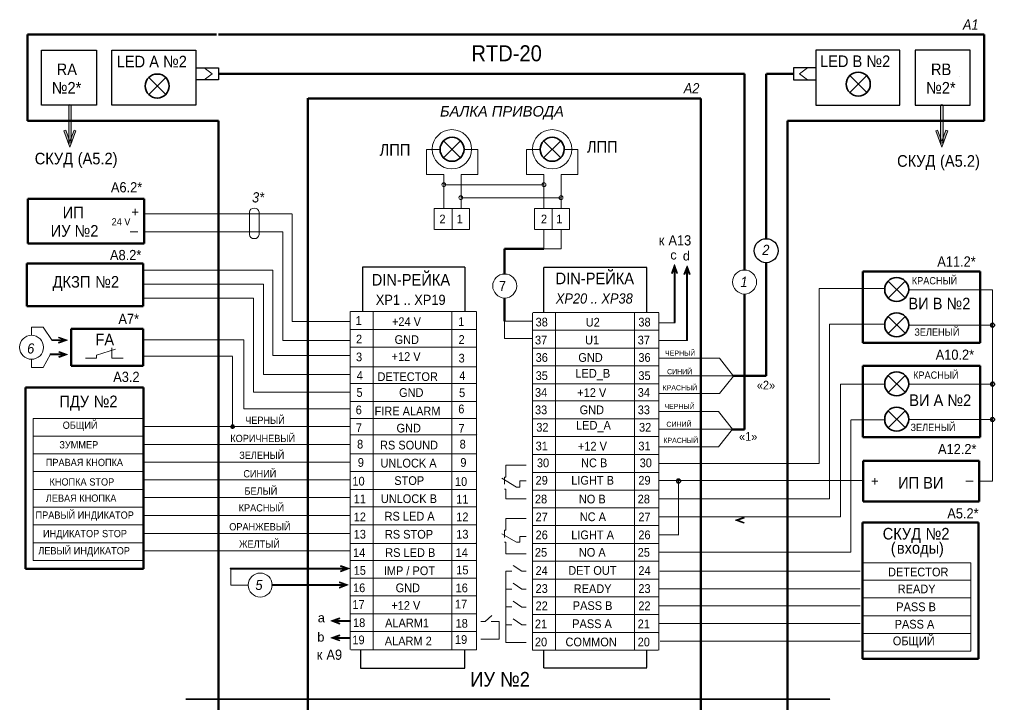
# Model space of a CAD drawing. Header units: millimetres. Extents: x -197802 to 287448, y -91833 to 122858.
# Drawn here: x -197404 to -150346, y -49873 to -16790 of the extents above; entities that cross this region are included whole.
import ezdxf

# ---------------------------------------------------------------- set-up
doc = ezdxf.new("R2010")
doc.units = ezdxf.units.MM
doc.linetypes.add('AI-Linetype-1', pattern=[1.693333, 0.846667, -0.846667])
doc.layers.add('Слой 1', color=7, linetype='Continuous')
doc.styles.get("Standard").update_dxf_attribs({"font": 'arial.ttf'})

# ---------------------------------------------------------------- blocks, each defined once
blk = doc.blocks.new('block 35')
at = {"layer": 'Слой 1'}
h = blk.add_hatch(color=7, dxfattribs=at)
h.dxf.hatch_style = 2
h.paths.add_polyline_path([(73.18, -110.52), (73.12, -110.68), (74.21, -111.08), (73.12, -111.47), (73.18, -111.64), (74.72, -111.08)])
at = {"layer": 'Слой 1', "lineweight": 0}
blk.add_lwpolyline([(73.18, -110.52), (73.12, -110.68), (74.21, -111.08), (73.12, -111.47), (73.18, -111.64), (74.72, -111.08), (73.18, -110.52)], dxfattribs=at)
blk = doc.blocks.new('block 37')
at = {"layer": 'Слой 1'}
h = blk.add_hatch(color=7, dxfattribs=at)
h.dxf.hatch_style = 2
h.paths.add_polyline_path([(73.13, -117.11), (73.19, -117.28), (72.11, -117.67), (73.19, -118.07), (73.13, -118.23), (71.59, -117.67)])
at = {"layer": 'Слой 1', "lineweight": 0}
blk.add_lwpolyline([(73.13, -117.11), (73.19, -117.28), (72.11, -117.67), (73.19, -118.07), (73.13, -118.23), (71.59, -117.67), (73.13, -117.11)], dxfattribs=at)
blk = doc.blocks.new('block 39')
at = {"layer": 'Слой 1'}
h = blk.add_hatch(color=7, dxfattribs=at)
h.dxf.hatch_style = 2
h.paths.add_polyline_path([(21.79, -65.67), (21.73, -65.83), (22.82, -66.23), (21.73, -66.62), (21.79, -66.79), (23.34, -66.23)])
at = {"layer": 'Слой 1', "lineweight": 0}
blk.add_lwpolyline([(21.79, -65.67), (21.73, -65.83), (22.82, -66.23), (21.73, -66.62), (21.79, -66.79), (23.34, -66.23), (21.79, -65.67)], dxfattribs=at)
blk = doc.blocks.new('block 41')
at = {"layer": 'Слой 1'}
h = blk.add_hatch(color=7, dxfattribs=at)
h.dxf.hatch_style = 2
h.paths.add_polyline_path([(21.8, -68.28), (21.74, -68.44), (22.83, -68.84), (21.74, -69.23), (21.8, -69.4), (23.35, -68.84)])
at = {"layer": 'Слой 1', "lineweight": 0}
blk.add_lwpolyline([(21.8, -68.28), (21.74, -68.44), (22.83, -68.84), (21.74, -69.23), (21.8, -69.4), (23.35, -68.84), (21.8, -68.28)], dxfattribs=at)
blk = doc.blocks.new('block 43')
at = {"layer": 'Слой 1'}
h = blk.add_hatch(color=7, dxfattribs=at)
h.dxf.hatch_style = 2
h.paths.add_polyline_path([(73.13, -120.21), (73.19, -120.38), (72.11, -120.78), (73.19, -121.17), (73.13, -121.34), (71.59, -120.78)])
at = {"layer": 'Слой 1', "lineweight": 0}
blk.add_lwpolyline([(73.13, -120.21), (73.19, -120.38), (72.11, -120.78), (73.19, -121.17), (73.13, -121.34), (71.59, -120.78), (73.13, -120.21)], dxfattribs=at)
blk = doc.blocks.new('block 45')
at = {"layer": 'Слой 1'}
h = blk.add_hatch(color=7, dxfattribs=at)
h.dxf.hatch_style = 2
h.paths.add_polyline_path([(73.42, -107.52), (73.36, -107.69), (74.45, -108.08), (73.36, -108.48), (73.42, -108.64), (74.96, -108.08)])
at = {"layer": 'Слой 1', "lineweight": 0}
blk.add_lwpolyline([(73.42, -107.52), (73.36, -107.69), (74.45, -108.08), (73.36, -108.48), (73.42, -108.64), (74.96, -108.08), (73.42, -107.52)], dxfattribs=at)
blk = doc.blocks.new('block 47')
at = {"layer": 'Слой 1', "color": 7, "char_height": 1.8658, "attachment_point": 7}
for s, insert in [('\\fArial|b0|i1|c0|p34;\\W0.900001;3*', (57.14, -41.02)), ('\\fArial|b0|i1|c0|p34;\\W0.900001;2', (150.56, -50.62)), ('\\fArial|b0|i1|c0|p34;\\W0.900001;1', (146.56, -56.49)), ('\\fArial|b0|i1|c0|p34;\\W0.900001;6', (15.96, -68.7)), ('\\fArial|b0|i1|c0|p34;\\W0.900001;5', (57.76, -112.03))]:
    blk.add_mtext(s, dxfattribs=dict(at, insert=insert))
blk = doc.blocks.new('block 50')
at = {"layer": 'Слой 1'}
h = blk.add_hatch(color=7, dxfattribs=at)
h.dxf.hatch_style = 2
h.paths.add_polyline_path([(182.32, -27.85), (182.65, -27.74), (183.42, -29.85), (184.19, -27.74), (184.51, -27.85), (183.42, -30.86)])
at = {"layer": 'Слой 1', "lineweight": 0}
blk.add_lwpolyline([(182.32, -27.85), (182.65, -27.74), (183.42, -29.85), (184.19, -27.74), (184.51, -27.85), (183.42, -30.86), (182.32, -27.85)], dxfattribs=at)
blk = doc.blocks.new('block 53')
at = {"layer": 'Слой 1', "color": 7, "lineweight": 18}
for points in [[(127.14, -61.2), (127.14, -123.03)], [(131.63, -61.2), (131.63, -123.03)]]:
    blk.add_lwpolyline(points, dxfattribs=at)
blk = doc.blocks.new('block 56')
at = {"layer": 'Слой 1', "color": 7, "lineweight": 18}
for points in [[(75.17, -61), (93.74, -61), (98.18, -61)], [(93.74, -122.93), (93.74, -61)], [(98.24, -122.93), (98.24, -61)]]:
    blk.add_lwpolyline(points, dxfattribs=at)
blk = doc.blocks.new('block 58')
at = {"layer": 'Слой 1'}
h = blk.add_hatch(color=7, dxfattribs=at)
h.dxf.hatch_style = 2
h.paths.add_polyline_path([(22.7, -27.85), (23.03, -27.74), (23.8, -29.85), (24.57, -27.74), (24.89, -27.85), (23.8, -30.86)])
at = {"layer": 'Слой 1', "lineweight": 0}
blk.add_lwpolyline([(22.7, -27.85), (23.03, -27.74), (23.8, -29.85), (24.57, -27.74), (24.89, -27.85), (23.8, -30.86), (22.7, -27.85)], dxfattribs=at)
blk = doc.blocks.new('block 60')
at = {"layer": 'Слой 1'}
h = blk.add_hatch(color=7, dxfattribs=at)
h.dxf.hatch_style = 2
h.paths.add_polyline_path([(135.06, -53.93), (134.9, -53.99), (134.5, -52.9), (134.11, -53.99), (133.94, -53.93), (134.5, -52.39)])
at = {"layer": 'Слой 1', "lineweight": 0}
blk.add_lwpolyline([(135.06, -53.93), (134.9, -53.99), (134.5, -52.9), (134.11, -53.99), (133.94, -53.93), (134.5, -52.39), (135.06, -53.93)], dxfattribs=at)
blk = doc.blocks.new('block 62')
at = {"layer": 'Слой 1'}
h = blk.add_hatch(color=7, dxfattribs=at)
h.dxf.hatch_style = 2
h.paths.add_polyline_path([(137.34, -54.13), (137.17, -54.19), (136.78, -53.1), (136.38, -54.19), (136.22, -54.13), (136.78, -52.59)])
at = {"layer": 'Слой 1', "lineweight": 0}
blk.add_lwpolyline([(137.34, -54.13), (137.17, -54.19), (136.78, -53.1), (136.38, -54.19), (136.22, -54.13), (136.78, -52.59), (137.34, -54.13)], dxfattribs=at)

msp = doc.modelspace()

# ---------------------------------------------------------------- hatches: boundary and pattern name
at = {"layer": 'Слой 1'}
h = msp.add_hatch(color=7, dxfattribs=at)
h.dxf.hatch_style = 2
edge = h.paths.add_edge_path()
edge.add_spline(control_points=[(-194969, -22757), (-195003, -22757), (-195030, -22730), (-195030, -22697), (-195030, -22697), (-195030, -20960), (-195030, -20960), (-195030, -20926), (-195003, -20899), (-194969, -20899), (-194936, -20899), (-194909, -20926), (-194909, -20960), (-194909, -20960), (-194909, -22697), (-194909, -22697), (-194909, -22730), (-194936, -22757), (-194969, -22757)], knot_values=[0, 0, 0, 0, 1, 1, 1, 2, 2, 2, 3, 3, 3, 4, 4, 4, 5, 5, 5, 6, 6, 6, 6], degree=3, periodic=0)
h = msp.add_hatch(color=7, dxfattribs=at)
h.dxf.hatch_style = 2
edge = h.paths.add_edge_path()
edge.add_spline(control_points=[(-152892, -22757), (-152926, -22757), (-152953, -22730), (-152953, -22697), (-152953, -22697), (-152953, -20960), (-152953, -20960), (-152953, -20926), (-152926, -20899), (-152892, -20899), (-152859, -20899), (-152832, -20926), (-152832, -20960), (-152832, -20960), (-152832, -22697), (-152832, -22697), (-152832, -22730), (-152859, -22757), (-152892, -22757)], knot_values=[0, 0, 0, 0, 1, 1, 1, 2, 2, 2, 3, 3, 3, 4, 4, 4, 5, 5, 5, 6, 6, 6, 6], degree=3, periodic=0)
h = msp.add_hatch(color=7, dxfattribs=at)
h.dxf.hatch_style = 2
edge = h.paths.add_edge_path()
edge.add_spline(control_points=[(-165780, -31426), (-165793, -31426), (-165804, -31416), (-165804, -31403), (-165804, -31403), (-165811, -28760), (-165811, -28760), (-165811, -28747), (-165801, -28737), (-165788, -28737), (-165788, -28737), (-165788, -28737), (-165788, -28737), (-165775, -28737), (-165764, -28747), (-165764, -28760), (-165764, -28760), (-165757, -31403), (-165757, -31403), (-165757, -31416), (-165767, -31426), (-165780, -31426), (-165780, -31426), (-165780, -31426), (-165780, -31426)], knot_values=[0, 0, 0, 0, 1, 1, 1, 2, 2, 2, 3, 3, 3, 4, 4, 4, 5, 5, 5, 6, 6, 6, 7, 7, 7, 8, 8, 8, 8], degree=3, periodic=0)
h = msp.add_hatch(color=7, dxfattribs=at)
h.dxf.hatch_style = 2
edge = h.paths.add_edge_path()
edge.add_spline(control_points=[(-165187, -32298), (-165199, -32298), (-165210, -32288), (-165210, -32275), (-165210, -32275), (-165210, -28813), (-165210, -28813), (-165210, -28800), (-165199, -28790), (-165187, -28790), (-165174, -28790), (-165163, -28800), (-165163, -28813), (-165163, -28813), (-165163, -32275), (-165163, -32275), (-165163, -32288), (-165174, -32298), (-165187, -32298)], knot_values=[0, 0, 0, 0, 1, 1, 1, 2, 2, 2, 3, 3, 3, 4, 4, 4, 5, 5, 5, 6, 6, 6, 6], degree=3, periodic=0)
h = msp.add_hatch(color=7, dxfattribs=at)
h.dxf.hatch_style = 2
h.paths.add_polyline_path([(-195222, -32300), (-195835, -32300), (-195835, -32254), (-195222, -32254)])
h = msp.add_hatch(color=7, dxfattribs=at)
h.dxf.hatch_style = 2
h.paths.add_polyline_path([(-195220, -32988), (-195925, -32988), (-195925, -32942), (-195220, -32942)])
h = msp.add_hatch(color=7, dxfattribs=at)
h.dxf.hatch_style = 2
h.paths.add_polyline_path([(-162451, -40824), (-162435, -40868), (-162722, -40972), (-162435, -41076), (-162451, -41120), (-162857, -40972)])
h = msp.add_hatch(color=7, dxfattribs=at)
h.dxf.hatch_style = 2
edge = h.paths.add_edge_path()
edge.add_spline(control_points=[(-181613, -43333), (-181613, -43333), (-187210, -43333), (-187210, -43333), (-187223, -43333), (-187234, -43323), (-187234, -43310), (-187234, -43297), (-187223, -43287), (-187210, -43287), (-187210, -43287), (-181613, -43287), (-181613, -43287), (-181600, -43287), (-181590, -43297), (-181590, -43310), (-181590, -43323), (-181600, -43333), (-181613, -43333)], knot_values=[0, 0, 0, 0, 1, 1, 1, 2, 2, 2, 3, 3, 3, 4, 4, 4, 5, 5, 5, 6, 6, 6, 6], degree=3, periodic=0)
h = msp.add_hatch(color=7, dxfattribs=at)
h.dxf.hatch_style = 2
edge = h.paths.add_edge_path()
edge.add_spline(control_points=[(-181677, -44123), (-181677, -44123), (-185209, -44123), (-185209, -44123), (-185222, -44123), (-185232, -44112), (-185232, -44100), (-185232, -44087), (-185222, -44076), (-185209, -44076), (-185209, -44076), (-181677, -44076), (-181677, -44076), (-181664, -44076), (-181653, -44087), (-181653, -44100), (-181653, -44112), (-181664, -44123), (-181677, -44123)], knot_values=[0, 0, 0, 0, 1, 1, 1, 2, 2, 2, 3, 3, 3, 4, 4, 4, 5, 5, 5, 6, 6, 6, 6], degree=3, periodic=0)
h = msp.add_hatch(color=7, dxfattribs=at)
h.dxf.hatch_style = 2
edge = h.paths.add_edge_path()
edge.add_spline(control_points=[(-181452, -45861), (-181452, -45861), (-182239, -45861), (-182239, -45861), (-182252, -45861), (-182263, -45850), (-182263, -45837), (-182263, -45825), (-182252, -45814), (-182239, -45814), (-182239, -45814), (-181452, -45814), (-181452, -45814), (-181439, -45814), (-181429, -45825), (-181429, -45837), (-181429, -45850), (-181439, -45861), (-181452, -45861)], knot_values=[0, 0, 0, 0, 1, 1, 1, 2, 2, 2, 3, 3, 3, 4, 4, 4, 5, 5, 5, 6, 6, 6, 6], degree=3, periodic=0)
h = msp.add_hatch(color=7, dxfattribs=at)
h.dxf.hatch_style = 2
edge = h.paths.add_edge_path()
edge.add_spline(control_points=[(-181480, -46679), (-181480, -46679), (-182239, -46679), (-182239, -46679), (-182252, -46679), (-182263, -46669), (-182263, -46656), (-182263, -46643), (-182252, -46633), (-182239, -46633), (-182239, -46633), (-181480, -46633), (-181480, -46633), (-181467, -46633), (-181456, -46643), (-181456, -46656), (-181456, -46669), (-181467, -46679), (-181480, -46679)], knot_values=[0, 0, 0, 0, 1, 1, 1, 2, 2, 2, 3, 3, 3, 4, 4, 4, 5, 5, 5, 6, 6, 6, 6], degree=3, periodic=0)

# ---------------------------------------------------------------- linework, layer by layer
at = {"layer": 'Слой 1', "color": 7, "lineweight": 70}
for p, q in [((-197022, -21690), (-197022, -17516)), ((-197022, -17516), (-187900, -17516)), ((-187807, -17516), (-158397, -17516)), ((-187807, -17516), (-187807, -17516)), ((-150839, -17516), (-158380, -17516)), ((-150839, -21690), (-150839, -17516)), ((-187807, -21690), (-197022, -21690)), ((-187807, -21690), (-187807, -21690)), ((-187803, -77878), (-187803, -21690)), ((-160337, -21690), (-160337, -77878)), ((-160333, -21690), (-150839, -21690)), ((-150839, -21690), (-150839, -21690)), ((-150839, -21690), (-150839, -21690)), ((-196999, -25458), (-191387, -25458)), ((-196999, -25458), (-196999, -27614)), ((-191387, -25458), (-191387, -27614)), ((-196999, -27614), (-191387, -27614)), ((-197044, -28573), (-191432, -28573)), ((-197044, -28573), (-197044, -30637)), ((-191432, -28573), (-191432, -30637)), ((-156695, -28963), (-156695, -32404)), ((-151033, -28963), (-156695, -28963)), ((-151033, -32404), (-151033, -28963)), ((-197044, -30637), (-191432, -30637)), ((-194916, -31737), (-191443, -31737)), ((-194916, -31737), (-194916, -33522)), ((-191443, -31737), (-191443, -33522)), ((-156695, -32404), (-151033, -32404)), ((-194916, -33522), (-191443, -33522)), ((-156695, -33520), (-156695, -36960)), ((-151033, -33520), (-156695, -33520)), ((-151033, -36960), (-151033, -33520)), ((-197120, -34560), (-191416, -34560)), ((-197120, -34560), (-197120, -43319)), ((-191416, -34560), (-191416, -43319)), ((-156695, -36960), (-151033, -36960)), ((-151092, -38110), (-156678, -38110)), ((-156678, -38110), (-156678, -40075)), ((-151092, -40075), (-151092, -38110)), ((-156678, -40075), (-151092, -40075)), ((-156717, -47671), (-156717, -41088)), ((-151112, -41088), (-156717, -41088)), ((-151112, -47671), (-151112, -41088)), ((-197120, -43319), (-191416, -43319)), ((-151112, -47671), (-156717, -47671))]:
    msp.add_line(p, q, dxfattribs=at)
at = {"layer": 'Слой 1', "color": 7, "lineweight": 25}
for p, q in [((-196348, -20935), (-196348, -18274)), ((-196348, -18274), (-193687, -18274)), ((-193687, -18274), (-193687, -20935)), ((-192943, -20935), (-192943, -18274)), ((-192943, -18274), (-188887, -18274)), ((-188887, -18274), (-188887, -20935)), ((-158974, -18274), (-158974, -20935)), ((-154918, -18274), (-158974, -18274)), ((-154918, -20935), (-154918, -18274)), ((-154174, -18274), (-154174, -20935)), ((-151513, -18274), (-154174, -18274)), ((-151513, -20935), (-151513, -18274)), ((-188887, -19118), (-187807, -19118)), ((-187807, -19118), (-187807, -19705)), ((-160054, -19118), (-160054, -19705)), ((-158974, -19118), (-160054, -19118)), ((-187807, -19705), (-188887, -19705)), ((-160054, -19705), (-158974, -19705)), ((-193687, -20935), (-196348, -20935)), ((-188887, -20935), (-192943, -20935)), ((-158974, -20935), (-154918, -20935)), ((-154174, -20935), (-151513, -20935)), ((-187758, -21702), (-187758, -21702)), ((-160333, -21690), (-160333, -21690)), ((-175904, -28751), (-180854, -28751)), ((-180854, -28751), (-180854, -30898)), ((-175904, -28756), (-175904, -30898)), ((-172092, -30947), (-172092, -28764)), ((-167133, -28764), (-172092, -28764)), ((-167133, -30947), (-167133, -28764)), ((-197120, -34560), (-197120, -34560)), ((-191416, -34560), (-191416, -34560)), ((-156717, -41494), (-156717, -41494)), ((-151112, -41494), (-151112, -41494)), ((-191416, -43033), (-191416, -43033)), ((-180947, -47229), (-180947, -48110)), ((-175904, -48110), (-175904, -47229)), ((-172092, -48104), (-172092, -47258)), ((-167133, -48088), (-167133, -47248)), ((-156717, -47671), (-156717, -47671)), ((-151112, -47671), (-151112, -47671)), ((-180947, -48110), (-175904, -48110)), ((-172092, -48099), (-167133, -48099))]:
    msp.add_line(p, q, dxfattribs=at)
at = {"layer": 'Слой 1', "color": 7, "lineweight": 20}
for p, q in [((-188111, -19419), (-188491, -19118)), ((-159371, -19118), (-159750, -19419)), ((-188491, -19705), (-188111, -19419)), ((-159750, -19419), (-159371, -19705)), ((-175353, -32580), (-175353, -32580)), ((-175346, -36849), (-175346, -36849)), ((-175300, -36849), (-175300, -36849)), ((-175346, -37727), (-175346, -37727)), ((-175346, -39450), (-175346, -39450)), ((-175346, -40298), (-175346, -40298)), ((-166543, -42209), (-166543, -42209)), ((-166543, -43071), (-166543, -43071)), ((-166543, -44781), (-166543, -44781)), ((-166543, -44781), (-166543, -44781)), ((-166543, -45643), (-166543, -45643)), ((-166576, -46450), (-166576, -46450)), ((-166543, -46505), (-166543, -46505))]:
    msp.add_line(p, q, dxfattribs=at)
at = {"layer": 'Слой 1', "color": 7, "lineweight": 35}
for p, q in [((-191180, -19568), (-190332, -20429)), ((-190332, -19568), (-191180, -20429)), ((-156495, -19475), (-157343, -20336)), ((-157343, -19475), (-156495, -20336)), ((-176963, -22635), (-176102, -23482)), ((-176963, -23482), (-176102, -22635)), ((-172128, -22635), (-171266, -23482)), ((-172128, -23482), (-171266, -22635)), ((-155477, -29422), (-154660, -30236)), ((-155465, -30227), (-154660, -29422)), ((-155477, -31131), (-154660, -31945)), ((-155465, -31937), (-154660, -31131)), ((-155477, -33978), (-154660, -34793)), ((-155465, -34784), (-154660, -33978)), ((-155477, -35688), (-154660, -36502)), ((-155465, -36494), (-154660, -35688))]:
    msp.add_line(p, q, dxfattribs=at)
at = {"layer": 'Слой 1', "color": 7, "lineweight": 50}
for p, q in [((-162409, -19419), (-187758, -19419)), ((-162409, -28891), (-162409, -19419)), ((-161368, -27378), (-161368, -19421)), ((-161348, -19419), (-160054, -19419)), ((-172090, -27869), (-173998, -27869)), ((-173998, -29083), (-173998, -27869)), ((-161368, -28537), (-161368, -34006)), ((-162416, -30050), (-162416, -36585)), ((-173998, -30242), (-173998, -31363)), ((-161368, -34006), (-162936, -34006)), ((-162998, -36585), (-162409, -36585))]:
    msp.add_line(p, q, dxfattribs=at)
at = {"layer": 'Слой 1', "color": 7, "lineweight": 53}
for p, q in [((-152040, -19559), (-152040, -19559)), ((-183494, -79137), (-183494, -20584)), ((-164523, -20612), (-183468, -20612)), ((-164521, -79137), (-164523, -20608))]:
    msp.add_line(p, q, dxfattribs=at)
at = {"layer": 'Слой 1', "color": 7, "lineweight": 18}
for p, q in [((-177764, -24284), (-177764, -23073)), ((-177764, -23073), (-177105, -23073)), ((-175946, -23073), (-175287, -23073)), ((-175287, -24281), (-175287, -23073)), ((-172928, -24284), (-172928, -23073)), ((-172928, -23073), (-172269, -23073)), ((-171110, -23073), (-170451, -23073)), ((-170451, -24281), (-170451, -23073)), ((-177764, -24283), (-176925, -24283)), ((-176925, -25926), (-176925, -24284)), ((-176088, -24283), (-175287, -24283)), ((-176088, -25926), (-176088, -24284)), ((-172928, -24283), (-172090, -24283)), ((-172090, -25926), (-172090, -24284)), ((-171253, -24283), (-170451, -24283)), ((-171253, -25926), (-171253, -24284)), ((-172092, -24769), (-176925, -24769)), ((-171253, -25398), (-176102, -25398)), ((-184248, -26172), (-191363, -26172)), ((-184248, -26192), (-184248, -31373)), ((-175687, -25924), (-177383, -25924)), ((-177383, -26940), (-177383, -25926)), ((-176525, -26940), (-176525, -25926)), ((-175687, -26940), (-175687, -25926)), ((-170851, -25924), (-172547, -25924)), ((-172547, -26940), (-172547, -25926)), ((-171690, -26940), (-171690, -25926)), ((-170851, -26940), (-170851, -25926)), ((-192060, -27039), (-191698, -27039)), ((-184702, -27039), (-191363, -27041)), ((-184702, -27039), (-184702, -32287)), ((-175687, -26940), (-177367, -26940)), ((-170851, -26940), (-172532, -26940)), ((-172090, -27869), (-172090, -26955)), ((-171253, -27869), (-171253, -26940)), ((-172090, -27869), (-171253, -27869)), ((-185178, -28899), (-191390, -28899)), ((-185178, -28899), (-185178, -33016)), ((-185632, -29578), (-191390, -29578)), ((-185632, -29578), (-185632, -33930)), ((-155645, -29786), (-158814, -29786)), ((-158814, -38230), (-158814, -29786)), ((-150437, -29842), (-154486, -29842)), ((-150437, -29842), (-150437, -39093)), ((-186108, -30245), (-191390, -30245)), ((-186108, -30245), (-186108, -34792)), ((-181452, -30899), (-181452, -47224)), ((-180336, -47224), (-180336, -30899)), ((-172649, -47251), (-172649, -30951)), ((-166546, -30947), (-172612, -30947)), ((-171533, -30951), (-171533, -47251)), ((-181458, -31373), (-184248, -31373)), ((-173998, -31363), (-172649, -31363)), ((-173998, -32194), (-173998, -31363)), ((-166532, -31439), (-165756, -31439)), ((-155645, -31506), (-158313, -31506)), ((-158313, -39939), (-158313, -31509)), ((-196832, -31645), (-196267, -31645)), ((-196824, -31650), (-196824, -32041)), ((-196263, -31645), (-195823, -32288)), ((-181426, -31760), (-175360, -31760)), ((-166546, -31795), (-172612, -31795)), ((-150437, -31552), (-154486, -31552)), ((-186569, -32261), (-191418, -32261)), ((-186569, -32266), (-186569, -35587)), ((-181458, -32287), (-184702, -32287)), ((-173998, -32194), (-172649, -32194)), ((-165168, -32287), (-166532, -32287)), ((-175360, -32622), (-181426, -32622)), ((-172612, -32657), (-166546, -32657)), ((-196821, -33598), (-196821, -33208)), ((-196259, -33604), (-195913, -32960)), ((-187116, -33049), (-191418, -33049)), ((-187116, -33059), (-187116, -36500)), ((-181458, -33016), (-185178, -33016)), ((-166532, -33151), (-163612, -33151)), ((-163612, -33147), (-162936, -34009)), ((-196829, -33604), (-196264, -33604)), ((-181458, -33560), (-175347, -33560)), ((-172612, -33518), (-166546, -33518)), ((-181458, -33930), (-185632, -33930)), ((-162998, -34002), (-166532, -34002)), ((-163612, -34857), (-162936, -34009)), ((-181458, -34792), (-186108, -34792)), ((-181427, -34369), (-175356, -34369)), ((-166546, -34380), (-172612, -34380)), ((-155637, -34410), (-157783, -34410)), ((-157783, -40808), (-157783, -34410)), ((-150437, -34399), (-154486, -34399)), ((-181427, -35234), (-175356, -35234)), ((-166546, -35212), (-172612, -35212)), ((-163612, -34860), (-166532, -34860)), ((-181452, -35587), (-186569, -35587)), ((-163674, -35723), (-166532, -35723)), ((-163674, -35720), (-162998, -36582)), ((-196745, -36055), (-191412, -36055)), ((-196745, -36055), (-196745, -42922)), ((-175386, -36062), (-181421, -36062)), ((-172612, -36074), (-166546, -36074)), ((-155637, -36130), (-157282, -36130)), ((-157282, -42517), (-157282, -36133)), ((-150437, -36108), (-154486, -36108)), ((-191416, -36449), (-181452, -36449)), ((-162998, -36580), (-166532, -36580)), ((-163674, -37430), (-162998, -36582)), ((-196745, -36917), (-191412, -36917)), ((-175386, -36856), (-181452, -36856)), ((-172612, -36936), (-166546, -36936)), ((-191416, -37310), (-181452, -37310)), ((-163674, -37433), (-166532, -37433)), ((-196745, -37765), (-191412, -37765)), ((-175386, -37760), (-181452, -37760)), ((-166546, -37799), (-172612, -37799)), ((-191416, -38172), (-181452, -38172)), ((-166532, -38230), (-158814, -38230)), ((-196745, -38627), (-191412, -38627)), ((-191416, -39020), (-181452, -39020)), ((-175386, -38622), (-181452, -38622)), ((-172612, -38661), (-166546, -38661)), ((-196745, -39488), (-191412, -39488)), ((-181452, -39484), (-175386, -39484)), ((-166546, -39522), (-172612, -39522)), ((-166532, -39059), (-156664, -39059)), ((-165590, -41697), (-165590, -39077)), ((-151734, -39093), (-151372, -39093)), ((-150437, -39093), (-151092, -39093)), ((-191416, -39882), (-181452, -39882)), ((-158313, -39939), (-166532, -39939)), ((-196745, -40350), (-191412, -40350)), ((-181452, -40332), (-175386, -40331)), ((-172612, -40370), (-166546, -40370)), ((-191416, -40744), (-181452, -40744)), ((-166524, -40808), (-157783, -40808)), ((-196745, -41198), (-191412, -41198)), ((-181452, -41194), (-175386, -41194)), ((-166546, -41232), (-172612, -41232)), ((-191416, -41606), (-181452, -41606)), ((-165592, -41681), (-166532, -41681)), ((-196745, -42060), (-191412, -42060)), ((-181452, -42055), (-181452, -42055)), ((-175349, -42104), (-181415, -42104)), ((-175386, -42055), (-175386, -42055)), ((-172612, -42094), (-166546, -42094)), ((-191416, -42454), (-181452, -42454)), ((-157282, -42517), (-166524, -42517)), ((-196745, -42922), (-196745, -42922)), ((-191412, -42922), (-196745, -42922)), ((-175386, -42917), (-181452, -42917)), ((-172649, -42956), (-166583, -42956)), ((-156720, -43034), (-151488, -43034)), ((-151488, -47292), (-151488, -43034)), ((-187208, -44105), (-187208, -43322)), ((-166496, -43427), (-156823, -43427)), ((-187208, -44105), (-186367, -44105)), ((-175386, -43765), (-181452, -43765)), ((-172649, -43818), (-166583, -43818)), ((-151488, -43865), (-156721, -43865)), ((-175386, -44627), (-181452, -44627)), ((-166583, -44665), (-172649, -44665)), ((-166507, -44289), (-156823, -44289)), ((-166532, -45104), (-156823, -45104)), ((-151488, -44727), (-156721, -44727)), ((-175386, -45489), (-181452, -45489)), ((-166583, -45527), (-172649, -45527)), ((-151488, -45589), (-156721, -45589)), ((-166557, -45960), (-156823, -45960)), ((-175386, -46351), (-181452, -46351)), ((-166583, -46389), (-172649, -46389)), ((-151488, -46451), (-156721, -46451)), ((-166488, -46808), (-156823, -46808)), ((-175349, -47229), (-181415, -47229)), ((-172649, -47251), (-166583, -47251)), ((-151488, -47299), (-156721, -47299))]:
    msp.add_line(p, q, dxfattribs=at)
at = {"layer": 'Слой 1', "color": 7, "lineweight": 9}
for p, q in [((-186304, -26101), (-186304, -27174)), ((-185839, -26101), (-185839, -27174)), ((-192772, -32705), (-193685, -32994)), ((-192952, -32849), (-192952, -32645)), ((-192952, -32849), (-192952, -33139)), ((-194225, -33139), (-193685, -33139)), ((-193685, -32994), (-193685, -33139)), ((-192401, -33139), (-192952, -33139)), ((-173928, -38886), (-173928, -38321)), ((-173928, -38321), (-172948, -38321)), ((-174130, -38949), (-173418, -39373)), ((-173928, -38886), (-174003, -38886)), ((-174003, -39225), (-174003, -38886)), ((-173928, -38886), (-174003, -38886)), ((-173928, -39466), (-174003, -39466)), ((-173928, -39466), (-174003, -39466)), ((-173928, -39466), (-173928, -39938)), ((-173248, -39373), (-173418, -39373)), ((-173248, -39373), (-173418, -39373)), ((-173248, -39373), (-173248, -39076)), ((-173248, -39076), (-172948, -39076)), ((-173928, -39938), (-172948, -39938)), ((-173928, -41458), (-173928, -40893)), ((-173928, -40893), (-172948, -40893)), ((-174130, -41627), (-173418, -42037)), ((-173928, -41458), (-174003, -41458)), ((-174003, -41458), (-174003, -41811)), ((-174003, -41458), (-173928, -41458)), ((-173248, -42037), (-173248, -41755)), ((-173248, -41755), (-172948, -41755)), ((-173928, -42037), (-174003, -42037)), ((-174003, -42037), (-173928, -42037)), ((-173928, -42037), (-173928, -42602)), ((-173248, -42037), (-173418, -42037)), ((-173418, -42037), (-173248, -42037)), ((-173928, -42602), (-172948, -42602)), ((-173579, -43157), (-173155, -43440)), ((-173928, -43436), (-173928, -44298)), ((-173721, -43436), (-173928, -43436)), ((-173636, -43436), (-173928, -43436)), ((-173155, -43440), (-172948, -43440)), ((-172948, -43440), (-173135, -43440)), ((-173579, -44019), (-173155, -44302)), ((-173928, -44298), (-173928, -45160)), ((-173721, -44298), (-173928, -44298)), ((-173636, -44298), (-173928, -44298)), ((-173155, -44302), (-172948, -44302)), ((-172948, -44302), (-173135, -44302)), ((-173928, -45160), (-173928, -46022)), ((-173721, -45160), (-173928, -45160)), ((-173636, -45160), (-173928, -45160)), ((-173579, -44881), (-173155, -45164)), ((-173155, -45164), (-172948, -45164)), ((-172948, -45164), (-173135, -45164)), ((-174599, -45573), (-174929, -45856)), ((-174949, -45856), (-175137, -45856)), ((-175137, -45856), (-174929, -45856)), ((-174643, -45856), (-174250, -45856)), ((-174542, -45856), (-174250, -45856)), ((-174250, -45856), (-174250, -46718)), ((-173928, -46022), (-173928, -46870)), ((-173721, -46022), (-173928, -46022)), ((-173636, -46022), (-173928, -46022)), ((-173579, -45729), (-173155, -46026)), ((-173155, -46026), (-172948, -46026)), ((-172948, -46026), (-173135, -46026)), ((-174250, -46718), (-175137, -46718)), ((-173928, -46870), (-172948, -46870))]:
    msp.add_line(p, q, dxfattribs=at)
at = {"layer": 'Слой 1', "color": 7, "linetype": 'AI-Linetype-1', "lineweight": 35}
msp.add_line((-189370, -49614), (-158279, -49614), dxfattribs=at)
at = {"layer": 'Слой 1', "lineweight": 0}
for points in [[(-195222, -32300), (-195835, -32300), (-195835, -32254), (-195222, -32254), (-195222, -32300)], [(-195220, -32988), (-195925, -32988), (-195925, -32942), (-195220, -32942), (-195220, -32988)], [(-162451, -40824), (-162435, -40868), (-162722, -40972), (-162435, -41076), (-162451, -41120), (-162857, -40972), (-162451, -40824)]]:
    msp.add_lwpolyline(points, dxfattribs=at)
at = {"layer": 'Слой 1', "color": 7, "lineweight": 35}
for points, knots in [([(-190756, -19426), (-191067, -19426), (-191336, -19681), (-191336, -20006), (-191336, -20316), (-191067, -20585), (-190756, -20585)], [1, 1, 1, 1, 2, 2, 2, 3, 3, 3, 3]), ([(-190742, -20585), (-190431, -20571), (-190177, -20316), (-190177, -20006), (-190177, -19681), (-190431, -19426), (-190742, -19426)], [0, 0, 0, 0, 1, 1, 1, 2, 2, 2, 2]), ([(-156933, -20492), (-157244, -20478), (-157499, -20223), (-157499, -19913), (-157499, -19588), (-157244, -19333), (-156933, -19333)], [0, 0, 0, 0, 1, 1, 1, 2, 2, 2, 2]), ([(-156919, -19333), (-156608, -19333), (-156340, -19588), (-156340, -19913), (-156340, -20223), (-156608, -20492), (-156919, -20492)], [1, 1, 1, 1, 2, 2, 2, 3, 3, 3, 3]), ([(-177105, -23059), (-177105, -22748), (-176850, -22479), (-176525, -22479), (-176215, -22479), (-175946, -22748), (-175946, -23059)], [1, 1, 1, 1, 2, 2, 2, 3, 3, 3, 3]), ([(-172269, -23059), (-172269, -22748), (-172015, -22479), (-171690, -22479), (-171379, -22479), (-171110, -22748), (-171110, -23059)], [1, 1, 1, 1, 2, 2, 2, 3, 3, 3, 3]), ([(-175946, -23073), (-175960, -23384), (-176215, -23638), (-176525, -23638), (-176850, -23638), (-177105, -23384), (-177105, -23073)], [0, 0, 0, 0, 1, 1, 1, 2, 2, 2, 2]), ([(-171110, -23073), (-171125, -23384), (-171379, -23638), (-171690, -23638), (-172015, -23638), (-172269, -23384), (-172269, -23073)], [0, 0, 0, 0, 1, 1, 1, 2, 2, 2, 2]), ([(-155645, -29828), (-155645, -29517), (-155391, -29249), (-155066, -29249), (-154755, -29249), (-154486, -29517), (-154486, -29828)], [1, 1, 1, 1, 2, 2, 2, 3, 3, 3, 3]), ([(-154486, -29842), (-154501, -30153), (-154755, -30407), (-155066, -30407), (-155391, -30407), (-155645, -30153), (-155645, -29842)], [0, 0, 0, 0, 1, 1, 1, 2, 2, 2, 2]), ([(-155645, -31537), (-155645, -31227), (-155391, -30958), (-155066, -30958), (-154755, -30958), (-154486, -31227), (-154486, -31537)], [1, 1, 1, 1, 2, 2, 2, 3, 3, 3, 3]), ([(-150346, -31552), (-150346, -31500), (-150387, -31458), (-150437, -31458), (-150488, -31458), (-150528, -31500), (-150528, -31552), (-150528, -31603), (-150488, -31645), (-150437, -31645), (-150387, -31645), (-150346, -31603), (-150346, -31552)], [0, 0, 0, 0, 1, 1, 1, 2, 2, 2, 3, 3, 3, 4, 4, 4, 4]), ([(-154486, -31552), (-154501, -31862), (-154755, -32117), (-155066, -32117), (-155391, -32117), (-155645, -31862), (-155645, -31552)], [0, 0, 0, 0, 1, 1, 1, 2, 2, 2, 2]), ([(-155645, -34385), (-155645, -34074), (-155391, -33805), (-155066, -33805), (-154755, -33805), (-154486, -34074), (-154486, -34385)], [1, 1, 1, 1, 2, 2, 2, 3, 3, 3, 3]), ([(-150346, -34399), (-150346, -34348), (-150387, -34306), (-150437, -34306), (-150488, -34306), (-150528, -34348), (-150528, -34399), (-150528, -34451), (-150488, -34492), (-150437, -34492), (-150387, -34492), (-150346, -34451), (-150346, -34399)], [0, 0, 0, 0, 1, 1, 1, 2, 2, 2, 3, 3, 3, 4, 4, 4, 4]), ([(-154486, -34399), (-154501, -34710), (-154755, -34964), (-155066, -34964), (-155391, -34964), (-155645, -34710), (-155645, -34399)], [0, 0, 0, 0, 1, 1, 1, 2, 2, 2, 2]), ([(-155645, -36094), (-155645, -35783), (-155391, -35515), (-155066, -35515), (-154755, -35515), (-154486, -35783), (-154486, -36094)], [1, 1, 1, 1, 2, 2, 2, 3, 3, 3, 3]), ([(-154486, -36108), (-154501, -36419), (-154755, -36674), (-155066, -36674), (-155391, -36674), (-155645, -36419), (-155645, -36108)], [0, 0, 0, 0, 1, 1, 1, 2, 2, 2, 2]), ([(-150346, -36108), (-150346, -36057), (-150387, -36015), (-150437, -36015), (-150488, -36015), (-150528, -36057), (-150528, -36108), (-150528, -36160), (-150488, -36201), (-150437, -36201), (-150387, -36201), (-150346, -36160), (-150346, -36108)], [0, 0, 0, 0, 1, 1, 1, 2, 2, 2, 3, 3, 3, 4, 4, 4, 4]), ([(-187123, -36374), (-187166, -36374), (-187194, -36416), (-187194, -36458), (-187194, -36501), (-187166, -36529), (-187123, -36529), (-187081, -36529), (-187038, -36501), (-187038, -36458), (-187038, -36416), (-187081, -36374), (-187123, -36374)], [0, 0, 0, 0, 1, 1, 1, 2, 2, 2, 3, 3, 3, 4, 4, 4, 4]), ([(-165499, -39077), (-165499, -39026), (-165540, -38984), (-165590, -38984), (-165640, -38984), (-165681, -39026), (-165681, -39077), (-165681, -39129), (-165640, -39170), (-165590, -39170), (-165540, -39170), (-165499, -39129), (-165499, -39077)], [0, 0, 0, 0, 1, 1, 1, 2, 2, 2, 3, 3, 3, 4, 4, 4, 4])]:
    msp.add_open_spline(points, degree=3, knots=knots, dxfattribs=at)
for points in [[(-190742, -19426), (-190742, -19426), (-190756, -19426), (-190756, -19426)], [(-156933, -19333), (-156933, -19333), (-156919, -19333), (-156919, -19333)], [(-190756, -20585), (-190756, -20585), (-190742, -20585), (-190742, -20585)], [(-156919, -20492), (-156919, -20492), (-156933, -20492), (-156933, -20492)], [(-177105, -23073), (-177105, -23073), (-177105, -23059), (-177105, -23059)], [(-175946, -23059), (-175946, -23059), (-175946, -23073), (-175946, -23073)], [(-172269, -23073), (-172269, -23073), (-172269, -23059), (-172269, -23059)], [(-171110, -23059), (-171110, -23059), (-171110, -23073), (-171110, -23073)], [(-155645, -29842), (-155645, -29842), (-155645, -29828), (-155645, -29828)], [(-154486, -29828), (-154486, -29828), (-154486, -29842), (-154486, -29842)], [(-155645, -31552), (-155645, -31552), (-155645, -31537), (-155645, -31537)], [(-154486, -31537), (-154486, -31537), (-154486, -31552), (-154486, -31552)], [(-155645, -34399), (-155645, -34399), (-155645, -34385), (-155645, -34385)], [(-154486, -34385), (-154486, -34385), (-154486, -34399), (-154486, -34399)], [(-155645, -36108), (-155645, -36108), (-155645, -36094), (-155645, -36094)], [(-154486, -36094), (-154486, -36094), (-154486, -36108), (-154486, -36108)]]:
    msp.add_open_spline(points, degree=3, dxfattribs=at)
at = {"layer": 'Слой 1', "lineweight": 0}
for points, knots in [([(-194969, -22757), (-195003, -22757), (-195030, -22730), (-195030, -22697), (-195030, -22697), (-195030, -20960), (-195030, -20960), (-195030, -20926), (-195003, -20899), (-194969, -20899), (-194936, -20899), (-194909, -20926), (-194909, -20960), (-194909, -20960), (-194909, -22697), (-194909, -22697), (-194909, -22730), (-194936, -22757), (-194969, -22757)], [0, 0, 0, 0, 1, 1, 1, 2, 2, 2, 3, 3, 3, 4, 4, 4, 5, 5, 5, 6, 6, 6, 6]), ([(-152892, -22757), (-152926, -22757), (-152953, -22730), (-152953, -22697), (-152953, -22697), (-152953, -20960), (-152953, -20960), (-152953, -20926), (-152926, -20899), (-152892, -20899), (-152859, -20899), (-152832, -20926), (-152832, -20960), (-152832, -20960), (-152832, -22697), (-152832, -22697), (-152832, -22730), (-152859, -22757), (-152892, -22757)], [0, 0, 0, 0, 1, 1, 1, 2, 2, 2, 3, 3, 3, 4, 4, 4, 5, 5, 5, 6, 6, 6, 6]), ([(-176837, -24769), (-176837, -24718), (-176878, -24676), (-176928, -24676), (-176978, -24676), (-177019, -24718), (-177019, -24769), (-177019, -24821), (-176978, -24862), (-176928, -24862), (-176878, -24862), (-176837, -24821), (-176837, -24769)], [0, 0, 0, 0, 1, 1, 1, 2, 2, 2, 3, 3, 3, 4, 4, 4, 4]), ([(-172001, -24769), (-172001, -24718), (-172042, -24676), (-172092, -24676), (-172142, -24676), (-172183, -24718), (-172183, -24769), (-172183, -24821), (-172142, -24862), (-172092, -24862), (-172042, -24862), (-172001, -24821), (-172001, -24769)], [0, 0, 0, 0, 1, 1, 1, 2, 2, 2, 3, 3, 3, 4, 4, 4, 4]), ([(-176011, -25398), (-176011, -25347), (-176051, -25305), (-176102, -25305), (-176152, -25305), (-176192, -25347), (-176192, -25398), (-176192, -25450), (-176152, -25491), (-176102, -25491), (-176051, -25491), (-176011, -25450), (-176011, -25398)], [0, 0, 0, 0, 1, 1, 1, 2, 2, 2, 3, 3, 3, 4, 4, 4, 4]), ([(-171175, -25398), (-171175, -25347), (-171216, -25305), (-171266, -25305), (-171316, -25305), (-171357, -25347), (-171357, -25398), (-171357, -25450), (-171316, -25491), (-171266, -25491), (-171216, -25491), (-171175, -25450), (-171175, -25398)], [0, 0, 0, 0, 1, 1, 1, 2, 2, 2, 3, 3, 3, 4, 4, 4, 4]), ([(-165780, -31426), (-165793, -31426), (-165804, -31416), (-165804, -31403), (-165804, -31403), (-165811, -28760), (-165811, -28760), (-165811, -28747), (-165801, -28737), (-165788, -28737), (-165788, -28737), (-165788, -28737), (-165788, -28737), (-165775, -28737), (-165764, -28747), (-165764, -28760), (-165764, -28760), (-165757, -31403), (-165757, -31403), (-165757, -31416), (-165767, -31426), (-165780, -31426), (-165780, -31426), (-165780, -31426), (-165780, -31426)], [0, 0, 0, 0, 1, 1, 1, 2, 2, 2, 3, 3, 3, 4, 4, 4, 5, 5, 5, 6, 6, 6, 7, 7, 7, 8, 8, 8, 8]), ([(-165187, -32298), (-165199, -32298), (-165210, -32288), (-165210, -32275), (-165210, -32275), (-165210, -28813), (-165210, -28813), (-165210, -28800), (-165199, -28790), (-165187, -28790), (-165174, -28790), (-165163, -28800), (-165163, -28813), (-165163, -28813), (-165163, -32275), (-165163, -32275), (-165163, -32288), (-165174, -32298), (-165187, -32298)], [0, 0, 0, 0, 1, 1, 1, 2, 2, 2, 3, 3, 3, 4, 4, 4, 5, 5, 5, 6, 6, 6, 6]), ([(-187123, -36374), (-187166, -36374), (-187194, -36416), (-187194, -36458), (-187194, -36501), (-187166, -36529), (-187123, -36529), (-187081, -36529), (-187038, -36501), (-187038, -36458), (-187038, -36416), (-187081, -36374), (-187123, -36374)], [0, 0, 0, 0, 1, 1, 1, 2, 2, 2, 3, 3, 3, 4, 4, 4, 4]), ([(-181613, -43333), (-181613, -43333), (-187210, -43333), (-187210, -43333), (-187223, -43333), (-187234, -43323), (-187234, -43310), (-187234, -43297), (-187223, -43287), (-187210, -43287), (-187210, -43287), (-181613, -43287), (-181613, -43287), (-181600, -43287), (-181590, -43297), (-181590, -43310), (-181590, -43323), (-181600, -43333), (-181613, -43333)], [0, 0, 0, 0, 1, 1, 1, 2, 2, 2, 3, 3, 3, 4, 4, 4, 5, 5, 5, 6, 6, 6, 6]), ([(-181677, -44123), (-181677, -44123), (-185209, -44123), (-185209, -44123), (-185222, -44123), (-185232, -44112), (-185232, -44100), (-185232, -44087), (-185222, -44076), (-185209, -44076), (-185209, -44076), (-181677, -44076), (-181677, -44076), (-181664, -44076), (-181653, -44087), (-181653, -44100), (-181653, -44112), (-181664, -44123), (-181677, -44123)], [0, 0, 0, 0, 1, 1, 1, 2, 2, 2, 3, 3, 3, 4, 4, 4, 5, 5, 5, 6, 6, 6, 6]), ([(-181452, -45861), (-181452, -45861), (-182239, -45861), (-182239, -45861), (-182252, -45861), (-182263, -45850), (-182263, -45837), (-182263, -45825), (-182252, -45814), (-182239, -45814), (-182239, -45814), (-181452, -45814), (-181452, -45814), (-181439, -45814), (-181429, -45825), (-181429, -45837), (-181429, -45850), (-181439, -45861), (-181452, -45861)], [0, 0, 0, 0, 1, 1, 1, 2, 2, 2, 3, 3, 3, 4, 4, 4, 5, 5, 5, 6, 6, 6, 6]), ([(-181480, -46679), (-181480, -46679), (-182239, -46679), (-182239, -46679), (-182252, -46679), (-182263, -46669), (-182263, -46656), (-182263, -46643), (-182252, -46633), (-182239, -46633), (-182239, -46633), (-181480, -46633), (-181480, -46633), (-181467, -46633), (-181456, -46643), (-181456, -46656), (-181456, -46669), (-181467, -46679), (-181480, -46679)], [0, 0, 0, 0, 1, 1, 1, 2, 2, 2, 3, 3, 3, 4, 4, 4, 5, 5, 5, 6, 6, 6, 6])]:
    msp.add_open_spline(points, degree=3, knots=knots, dxfattribs=at)
at = {"layer": 'Слой 1', "color": 7, "lineweight": 20}
for points, knots in [([(-176533, -24008), (-177057, -24008), (-177482, -23583), (-177482, -23059), (-177482, -22534), (-177057, -22110), (-176533, -22110), (-176008, -22110), (-175584, -22534), (-175584, -23059), (-175584, -23583), (-176008, -24008), (-176533, -24008)], [0, 0, 0, 0, 1, 1, 1, 2, 2, 2, 3, 3, 3, 4, 4, 4, 4]), ([(-171697, -24008), (-172221, -24008), (-172646, -23583), (-172646, -23059), (-172646, -22534), (-172221, -22110), (-171697, -22110), (-171173, -22110), (-170748, -22534), (-170748, -23059), (-170748, -23583), (-171173, -24008), (-171697, -24008)], [0, 0, 0, 0, 1, 1, 1, 2, 2, 2, 3, 3, 3, 4, 4, 4, 4]), ([(-173998, -29083), (-174309, -29083), (-174563, -29337), (-174563, -29662), (-174563, -29973), (-174309, -30228), (-173998, -30242)], [0, 0, 0, 0, 1, 1, 1, 2, 2, 2, 2]), ([(-173984, -30242), (-173673, -30242), (-173404, -29973), (-173404, -29662), (-173404, -29337), (-173673, -29083), (-173984, -29083)], [1, 1, 1, 1, 2, 2, 2, 3, 3, 3, 3]), ([(-162423, -28891), (-162734, -28891), (-162988, -29146), (-162988, -29471), (-162988, -29782), (-162734, -30036), (-162423, -30050)], [0, 0, 0, 0, 1, 1, 1, 2, 2, 2, 2]), ([(-162409, -30050), (-162098, -30050), (-161829, -29782), (-161829, -29471), (-161829, -29146), (-162098, -28891), (-162409, -28891)], [1, 1, 1, 1, 2, 2, 2, 3, 3, 3, 3]), ([(-196245, -32620), (-196245, -32309), (-196499, -32041), (-196824, -32041), (-197135, -32041), (-197404, -32309), (-197404, -32620)], [1, 1, 1, 1, 2, 2, 2, 3, 3, 3, 3]), ([(-197404, -32634), (-197389, -32945), (-197135, -33199), (-196824, -33199), (-196499, -33199), (-196245, -32945), (-196245, -32634)], [0, 0, 0, 0, 1, 1, 1, 2, 2, 2, 2]), ([(-185209, -44091), (-185209, -43780), (-185463, -43526), (-185788, -43526), (-186099, -43526), (-186353, -43780), (-186367, -44091)], [0, 0, 0, 0, 1, 1, 1, 2, 2, 2, 2]), ([(-186367, -44105), (-186367, -44416), (-186099, -44685), (-185788, -44685), (-185463, -44685), (-185209, -44416), (-185209, -44105)], [1, 1, 1, 1, 2, 2, 2, 3, 3, 3, 3])]:
    msp.add_open_spline(points, degree=3, knots=knots, dxfattribs=at)
at = {"layer": 'Слой 1', "color": 7, "lineweight": 9}
for points in [[(-185839, -26101), (-185846, -25836), (-186304, -25836), (-186304, -26101)], [(-185839, -27174), (-185846, -27439), (-186304, -27439), (-186304, -27174)]]:
    msp.add_open_spline(points, degree=3, dxfattribs=at)
at = {"layer": 'Слой 1', "color": 7, "lineweight": 25}
for points, knots in [([(-161368, -28537), (-161678, -28537), (-161947, -28268), (-161947, -27957), (-161947, -27633), (-161678, -27378), (-161368, -27378)], [1, 1, 1, 1, 2, 2, 2, 3, 3, 3, 3]), ([(-161354, -27378), (-161043, -27378), (-160788, -27633), (-160788, -27957), (-160788, -28268), (-161043, -28523), (-161354, -28537)], [0, 0, 0, 0, 1, 1, 1, 2, 2, 2, 2])]:
    msp.add_open_spline(points, degree=3, knots=knots, dxfattribs=at)
for points in [[(-161368, -27378), (-161368, -27378), (-161354, -27378), (-161354, -27378)], [(-161354, -28537), (-161354, -28537), (-161368, -28537), (-161368, -28537)]]:
    msp.add_open_spline(points, degree=3, dxfattribs=at)
at = {"layer": 'Слой 1', "color": 7, "lineweight": 20}
for points in [[(-173984, -29083), (-173984, -29083), (-173998, -29083), (-173998, -29083)], [(-162409, -28891), (-162409, -28891), (-162423, -28891), (-162423, -28891)], [(-162423, -30050), (-162423, -30050), (-162409, -30050), (-162409, -30050)], [(-173998, -30242), (-173998, -30242), (-173984, -30242), (-173984, -30242)], [(-197404, -32620), (-197404, -32620), (-197404, -32634), (-197404, -32634)], [(-196245, -32634), (-196245, -32634), (-196245, -32620), (-196245, -32620)], [(-186367, -44091), (-186367, -44091), (-186367, -44105), (-186367, -44105)], [(-185209, -44105), (-185209, -44105), (-185209, -44091), (-185209, -44091)]]:
    msp.add_open_spline(points, degree=3, dxfattribs=at)

# ---------------------------------------------------------------- block references
at = {"layer": 'Слой 1', "xscale": 263.6065659915271, "yscale": 263.6065659915271, "zscale": 263.6065659915271}
for name in ['block 58', 'block 50', 'block 47', 'block 60', 'block 62', 'block 56', 'block 53', 'block 39', 'block 41', 'block 45', 'block 35', 'block 37', 'block 43']:
    msp.add_blockref(name, (-201242, -14819), dxfattribs=at)

# ---------------------------------------------------------------- texts
at = {"layer": 'Слой 1', "color": 7, "lineweight": 18, "width": 0.900001}
for s, height, p in [('RTD-20', 772.9, (-175594, -18809)), ('LED A №2', 562.1, (-192714, -19104)), ('LED B №2', 562.1, (-158769, -19089)), ('RA', 562.1, (-195610, -19479)), ('RB', 562.1, (-153413, -19479)), ('№2*', 562.1, (-195846, -20371)), ('№2*', 562.1, (-153649, -20371)), ('ЛПП', 562.1, (-180020, -23372)), ('ЛПП', 562.1, (-170015, -23223)), ('СКУД ', 562.1, (-196669, -23787)), ('(A5.2)', 562.1, (-194596, -23787)), ('СКУД ', 562.1, (-155048, -23904)), ('(A5.2)', 562.1, (-152976, -23904)), ('A6.2*', 491.8, (-192991, -25139)), ('ИП', 562.1, (-195320, -26396)), ('2', 422, (-177136, -26637)), ('1', 422, (-176303, -26637)), ('2', 422, (-172237, -26637)), ('1', 422, (-171497, -26637)), ('ИУ ', 562.1, (-195898, -27281)), ('№2', 562.1, (-194745, -27281)), ('24 V', 351.3, (-192958, -26737)), ('A13', 491.8, (-166084, -27702)), ('к ', 491.8, (-166548, -27702)), ('A8.2*', 491.8, (-193036, -28411)), ('A11.2*', 491.8, (-153108, -28725)), ('ДКЗП ', 562.1, (-195805, -29741)), ('№2', 562.1, (-193748, -29741)), ('DIN-', 562.1, (-180405, -29642)), ('РЕЙКА', 562.1, (-178952, -29642)), ('DIN-', 562.1, (-171530, -29576)), ('РЕЙКА', 562.1, (-170076, -29576)), ('КРАСНЫЙ', 351.3, (-154337, -29581)), ('7', 492, (-174268, -29910)), ('XP1 .. XP19', 491.84, (-180207, -30574)), ('ВИ ', 562.1, (-154504, -30790)), ('B №2', 562.1, (-153330, -30790)), ('A7*', 491.8, (-192629, -31494)), ('1', 422, (-181180, -31539)), ('+24 V', 421.6, (-179427, -31594)), ('1', 422, (-176231, -31596)), ('38', 421.6, (-172494, -31614)), ('U2', 421.6, (-170075, -31621)), ('38', 421.6, (-167534, -31614)), ('FA', 562.1, (-193740, -32528)), ('ЗЕЛЕНЫЙ', 351.3, (-154216, -32062)), ('2', 422, (-181164, -32434)), ('GND', 421.6, (-179301, -32461)), ('2', 422, (-176214, -32457)), ('37', 421.6, (-172524, -32482)), ('U1', 421.6, (-170106, -32482)), ('37', 421.6, (-167565, -32482)), ('3', 422, (-181162, -33298)), ('+12 V', 421.6, (-179445, -33280)), ('3', 422, (-176212, -33355)), ('36', 421.6, (-172493, -33325)), ('GND', 421.6, (-170432, -33325)), ('36', 421.6, (-167534, -33325)), ('ЧЕРНЫЙ', 245.9, (-166247, -33027)), ('A10.2*', 491.8, (-153186, -33225)), ('A3.2', 491.8, (-192881, -34295)), ('4', 422, (-181126, -34192)), ('DETECTOR', 421.6, (-180126, -34250)), ('4', 422, (-176176, -34200)), ('35', 421.6, (-172493, -34200)), ('LED_B', 421.6, (-170573, -34090)), ('35', 421.6, (-167534, -34200)), ('СИНИЙ', 245.9, (-166149, -33922)), ('КРАСНЫЙ', 351.3, (-154275, -34140)), ('«2»', 421.6, (-161817, -34659)), ('5', 422, (-181139, -35015)), ('GND', 421.6, (-179084, -35019)), ('5', 422, (-176189, -35026)), ('34', 421.6, (-172524, -35012)), ('+12 V', 421.6, (-170483, -35019)), ('34', 421.6, (-167565, -35012)), ('КРАСНЫЙ', 245.9, (-166368, -34697)), ('ПДУ ', 562.1, (-195480, -35515)), ('№2', 562.1, (-193823, -35515)), ('ЧЕРНЫЙ', 245.9, (-166278, -35598)), ('ВИ ', 562.1, (-154461, -35459)), ('A №2', 562.1, (-153288, -35459)), ('6', 422, (-181177, -35857)), ('FIRE ALARM', 421.6, (-180266, -35912)), ('6', 422, (-176227, -35809)), ('33', 421.6, (-172524, -35853)), ('GND', 421.6, (-170370, -35853)), ('33', 421.6, (-167565, -35853)), ('ОБЩИЙ', 351.3, (-195319, -36559)), ('ЧЕРНЫЙ', 351.3, (-186513, -36320)), ('LED_A', 421.6, (-170541, -36599)), ('СИНИЙ', 245.9, (-166181, -36462)), ('ЗЕЛЕНЫЙ', 351.3, (-154402, -36664)), ('7', 422, (-181166, -36715)), ('GND', 421.6, (-179208, -36736)), ('7', 422, (-176216, -36750)), ('32', 421.6, (-172462, -36696)), ('32', 421.6, (-167503, -36696)), ('ЗУММЕР', 351.3, (-195478, -37505)), ('КОРИЧНЕВЫЙ', 351.3, (-187228, -37198)), ('8', 422, (-181111, -37511)), ('RS SOUND', 421.6, (-180003, -37555)), ('8', 422, (-176161, -37511)), ('31', 421.6, (-172493, -37601)), ('31', 421.6, (-167534, -37601)), ('КРАСНЫЙ', 245.9, (-166330, -37237)), ('«1»', 421.6, (-162677, -37137)), ('ЗЕЛЕНЫЙ', 351.3, (-186797, -38012)), ('+12 V', 421.6, (-170452, -37608)), ('A12.2*', 491.8, (-153073, -37782)), ('ПРАВАЯ КНОПКА', 351.31, (-196134, -38359)), ('9', 422, (-181076, -38393)), ('UNLOCK A', 421.6, (-179983, -38427)), ('9', 422, (-176126, -38393)), ('30', 421.6, (-172431, -38413)), ('NC B', 421.6, (-170301, -38413)), ('30', 421.6, (-167472, -38413)), ('СИНИЙ', 351.3, (-186599, -38905)), ('КНОПКА ', 351.3, (-195955, -39298)), ('STOP', 351.3, (-194034, -39298)), ('10', 421.6, (-181336, -39298)), ('STOP', 421.6, (-179315, -39270)), ('10', 421.6, (-176386, -39316)), ('29', 421.6, (-172496, -39256)), ('LIGHT B', 421.6, (-170774, -39256)), ('29', 421.6, (-167536, -39256)), ('ИП ВИ', 562.1, (-155000, -39446)), ('БЕЛЫЙ', 351.3, (-186546, -39738)), ('ЛЕВАЯ КНОПКА', 351.31, (-196131, -40083)), ('11', 421.6, (-181274, -40153)), ('UNLOCK B', 421.6, (-179965, -40144)), ('11', 421.6, (-176324, -40167)), ('28', 421.6, (-172527, -40161)), ('NO B', 421.6, (-170407, -40161)), ('28', 421.6, (-167567, -40161)), ('ПРАВЫЙ ИНДИКАТОР', 351.31, (-196628, -40900)), ('КРАСНЫЙ', 351.3, (-186825, -40551)), ('A5.2*', 491.8, (-152625, -40887)), ('12', 421.6, (-181274, -41024)), ('RS LED A', 421.6, (-179784, -40989)), ('12', 421.6, (-176324, -41024)), ('27', 421.6, (-172495, -41025)), ('NC A', 421.6, (-170363, -41018)), ('27', 421.6, (-167536, -41025)), ('ОРАНЖЕВЫЙ', 351.3, (-187281, -41464)), ('СКУД ', 562.1, (-155742, -41905)), ('№2', 562.1, (-153669, -41905)), ('ИНДИКАТОР ', 351.3, (-196267, -41793)), ('STOP', 351.3, (-193419, -41793)), ('ЖЕЛТЫЙ', 351.3, (-186807, -42298)), ('13', 421.6, (-181274, -41860)), ('RS STOP', 421.6, (-179768, -41863)), ('13', 421.6, (-176324, -41860)), ('26', 421.6, (-172495, -41892)), ('LIGHT A', 421.6, (-170774, -41892)), ('26', 421.6, (-167536, -41892)), ('ЛЕВЫЙ ИНДИКАТОР', 351.31, (-196496, -42624)), ('14', 421.6, (-181305, -42750)), ('RS LED B', 421.6, (-179752, -42746)), ('14', 421.6, (-176355, -42750)), ('25', 421.6, (-172527, -42735)), ('NO A', 421.6, (-170407, -42735)), ('25', 421.6, (-167567, -42735)), ('(', 562, (-155351, -42595)), ('входы', 562.1, (-155059, -42595)), (')', 562, (-153028, -42595)), ('15', 421.6, (-181274, -43608)), ('IMP / POT', 421.6, (-179820, -43623)), ('15', 421.6, (-176324, -43589)), ('24', 421.6, (-172496, -43616)), ('DET OUT', 421.6, (-170918, -43609)), ('24', 421.6, (-167536, -43616)), ('DETECTOR', 421.6, (-155485, -43685)), ('16', 421.6, (-181305, -44446)), ('GND', 421.6, (-179252, -44449)), ('16', 421.6, (-176355, -44451)), ('23', 421.6, (-172496, -44483)), ('READY', 421.6, (-170656, -44490)), ('23', 421.6, (-167536, -44483)), ('READY', 421.6, (-155018, -44501)), ('17', 421.6, (-181336, -45253)), ('+12 V', 421.6, (-179458, -45299)), ('17', 421.6, (-176386, -45234)), ('22', 421.6, (-172495, -45317)), ('PASS B', 421.6, (-170701, -45309)), ('22', 421.6, (-167536, -45317)), ('PASS B', 421.6, (-155089, -45365)), ('18', 421.6, (-181305, -46132)), ('ALARM1', 421.6, (-179759, -46144)), ('18', 421.6, (-176355, -46164)), ('21', 421.6, (-172527, -46190)), ('PASS A', 421.6, (-170729, -46183)), ('21', 421.6, (-167567, -46190)), ('PASS A', 421.6, (-155167, -46205)), ('19', 421.6, (-181336, -46963)), ('19', 421.6, (-176386, -46944)), ('ОБЩИЙ', 421.6, (-155254, -47012)), ('ALARM 2', 421.6, (-179774, -47017)), ('20', 421.6, (-172527, -47063)), ('COMMON', 421.6, (-171051, -47063)), ('20', 421.6, (-167567, -47063)), ('к ', 491.8, (-183054, -47712)), ('A9', 491.8, (-182590, -47712)), ('ИУ ', 702.6, (-175648, -49005)), ('№2', 702.6, (-174206, -49005))]:
    msp.add_text(s, height=height, dxfattribs=at).set_placement(p)
at = {"layer": 'Слой 1', "color": 7, "lineweight": 18, "extrusion": (0, 0, -1)}
msp.add_text('+', height=443, rotation=0, dxfattribs=at).set_placement((191642, -26303))
at = {"layer": 'Слой 1', "color": 7, "lineweight": 18}
for s, p in [('c', (-165993, -28381)), ('d', (-165389, -28427)), ('a', (-183007, -45903)), ('b', (-183031, -46833))]:
    msp.add_text(s, height=443, dxfattribs=at).set_placement(p)
msp.add_text('+', height=443, rotation=180, dxfattribs=at).set_placement((-155939, -38878))
at = {"layer": 'Слой 1', "color": 7, "attachment_point": 7}
for s, insert, char_height in [('\\fArial|b0|i1|c0|p34;\\W0.900001;A1', (-151871, -17282), 491.84), ('\\fArial|b0|i1|c0|p34;\\W0.900001;A2', (-165345, -20355), 491.84), ('\\fArial|b0|i1|c0|p34;\\W1;БАЛКА ПРИВОДА', (-177108, -21623), 505.89), ('\\fArial|b0|i1|c0|p34;\\W0.900001;XP20 .. XP38', (-171517, -30517), 491.84)]:
    msp.add_mtext(s, dxfattribs=dict(at, insert=insert, char_height=char_height))

doc.saveas('drawing.dxf')
